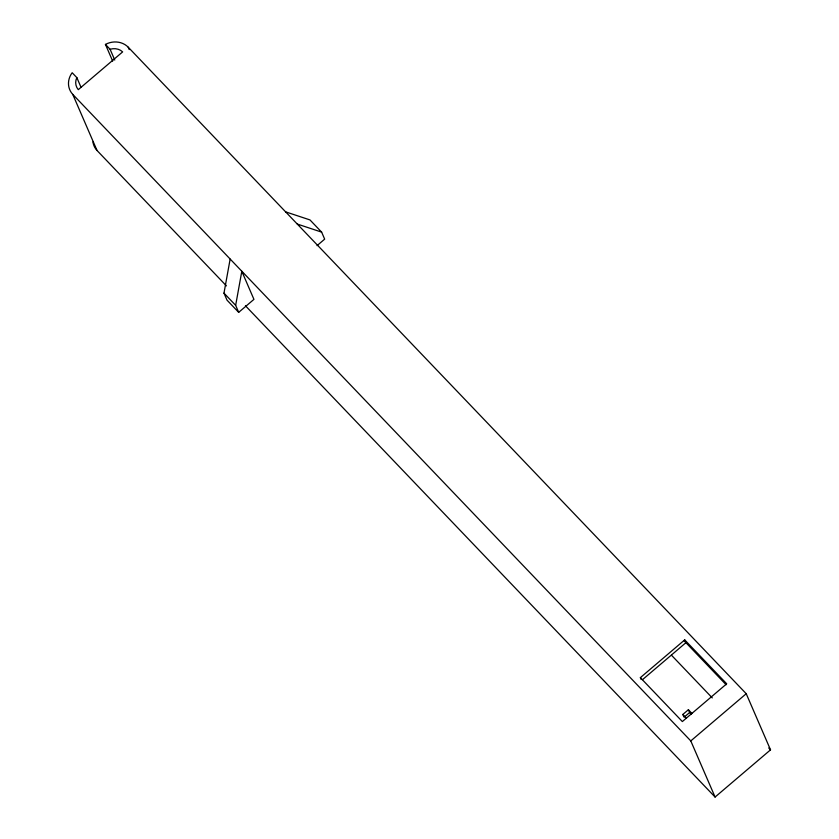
<?xml version="1.0" encoding="UTF-8"?>
<svg xmlns="http://www.w3.org/2000/svg" width="839" height="839" viewBox="0 0 839 839"><rect width="100%" height="100%" fill="white"/><g stroke="black" fill="none" stroke-linecap="round" stroke-linejoin="round"><path stroke-width="1.26" d="M238.685 312.349L235.654 305.333L241.81 271.291L253.934 299.366L238.685 312.349L227.023 300.152L223.982 293.136L230.138 259.094M317.048 245.638L324.662 239.146L321.631 232.12L309.969 219.923L285.617 211.858M640.367 677.639L684.718 639.884L726.7 683.795L682.348 721.561L640.367 677.639L641.174 679.517M642.559 679.611L685.924 642.684L684.718 639.884M683.649 716.317L682.841 714.45L688.389 709.731L691.955 713.465M684.058 717.251L689.606 712.531L688.389 709.731M746.228 693.717L770.527 749.846L715.08 797.05L690.791 740.921L746.228 693.717L128.189 47.173A19.129 17.399 -23.4 0 0 105.441 44.415L112.678 61.132M297.279 224.055L321.631 232.12M684.121 640.797L726.123 684.729M105.441 44.415L110.098 49.291L114.754 60.041M768.713 747.958L770.527 749.846M671.557 655.301L712.28 697.901M689.606 712.531L691.388 714.398M80.974 87.172L76.842 77.618L72.175 72.741A19.129 17.399 -23.4 0 0 72.752 94.377L97.041 150.506L226.436 285.879M682.841 714.45L686.417 718.184M72.752 94.377L690.791 740.921M245.439 305.753L715.08 797.05M223.982 293.136L235.654 305.333M128.189 47.173L129.216 49.564M97.041 150.506A19.129 17.399 -23.4 0 1 92.93 141.969M76.842 77.618A12.858 11.694 -23.4 0 0 78.289 89.658L122.641 51.892A12.858 11.694 -23.4 0 0 110.098 49.291"/></g></svg>
